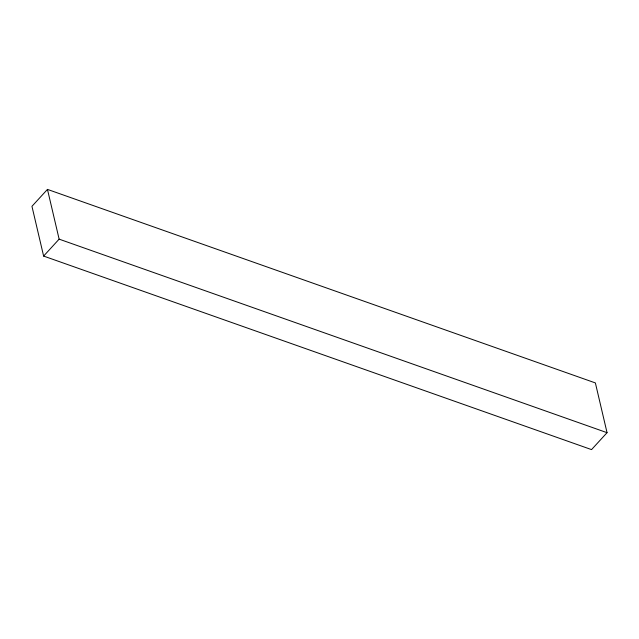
<?xml version="1.0" encoding="UTF-8"?>
<svg xmlns="http://www.w3.org/2000/svg" width="639" height="639" viewBox="0 0 639 639"><rect width="100%" height="100%" fill="white"/><g stroke="black" fill="none" stroke-linecap="round" stroke-linejoin="round"><path stroke-width="0.96" d="M47.462 189.392L31.95 206.317L43.62 256.071L591.538 449.608L607.05 432.683L595.38 382.929L47.462 189.392L59.131 239.146L43.62 256.071M59.131 239.146L607.05 432.683"/></g></svg>
